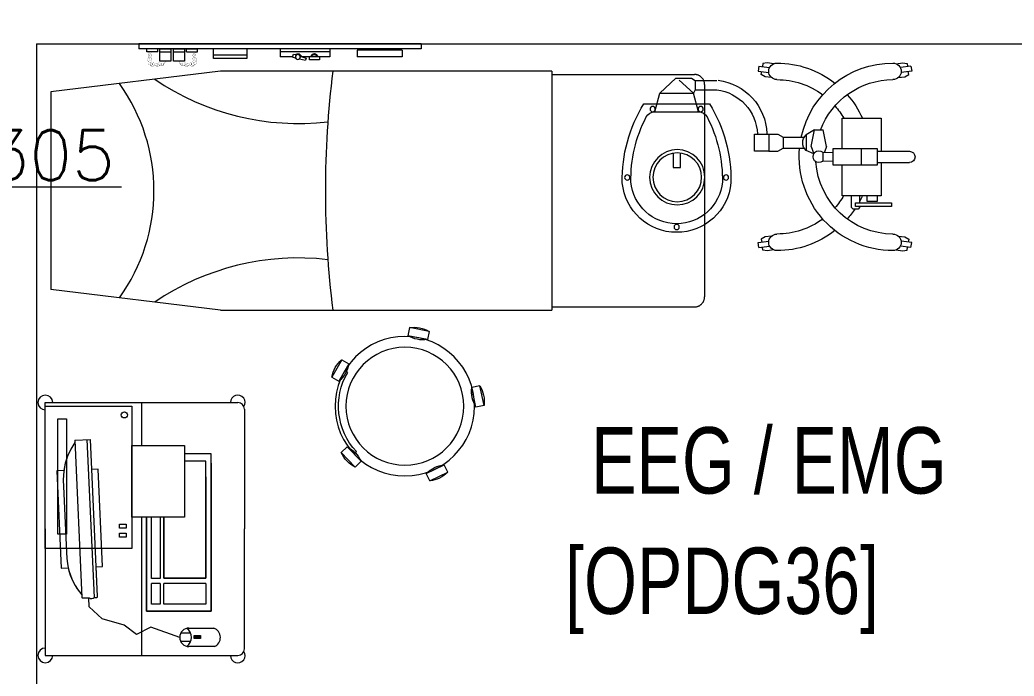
# Model space of a CAD drawing. Header units: millimetres. Extents: x -2143172 to 5255, y -610845 to 279739.
# Drawn here: x -1136529 to -1133534, y -586273 to -584296 of the extents above; entities that cross this region are included whole.
import ezdxf

# ---------------------------------------------------------------- set-up
doc = ezdxf.new("R2010")
doc.units = ezdxf.units.MM
doc.header["$LTSCALE"] = 30
doc.linetypes.add('HIDDEN', pattern=[9.525, 6.35, -3.175])
doc.layers.get('0').update_dxf_attribs({"lineweight": 5})
doc.layers.get('Defpoints').update_dxf_attribs({"lineweight": 5})
for name, color, linetype, lineweight in [('72_EGR_BASE_TEXT', 7, 'Continuous', 5), ('dims.', 152, 'Continuous', 5), ('LOADING', 163, 'Continuous', 5), ('Walls', 32, 'Continuous', 5)]:
    doc.layers.add(name, color=color, linetype=linetype, lineweight=lineweight)
doc.styles.add('SIMPLEX', font='SIMPLEX.shx', dxfattribs={"height": 150})
doc.styles.add('X3G_ENTITY_2587E2', font='swisscl.ttf', dxfattribs={"height": 200})
doc.styles.add('X3G_ENTITY_258862', font='swisscl.ttf', dxfattribs={"height": 200})
doc.dimstyles.new('Buk', dxfattribs={"dimtxt": 150, "dimasz": 50, "dimexe": 20, "dimexo": 25, "dimgap": 20, "dimtad": 1, "dimdec": 0, "dimrnd": 5, "dimdsep": 46, "dimtxsty": 'SIMPLEX', "dimcen": 0, "dimdle": 20, "dimclrd": 256, "dimclre": 256, "dimclrt": 256, "dimadec": 0, "dimazin": 0, "dimtfac": 0.0075, "dimtdec": 0, "dimtmove": 1, "dimatfit": 2, "dimldrblk": 'ARCHTICK', "dimfxl": 1, "dimtolj": 1, "dimtzin": 0, "dimlwd": -1, "dimlwe": -1, "dimarcsym": 0})

# ---------------------------------------------------------------- blocks, each defined once
blk = doc.blocks.new('*D494')
at = {"layer": 'Defpoints', "color": 0, "transparency": 16777216}
for p in [(-1136883.9, -584368.1), (-1136579, -584368.1), (-1136579, -584524)]:
    blk.add_point(p, dxfattribs=at)
at = {"layer": 'dims.', "linetype": 'Continuous', "transparency": 16777216}
for p, q in [((-1136883.9, -584393.1), (-1136883.9, -584544)), ((-1136579, -584393.1), (-1136579, -584544))]:
    blk.add_line(p, q, dxfattribs=at)
at = {"layer": 'dims.', "transparency": 16777216}
for p, q in [((-1136833.9, -584524), (-1136629, -584524)), ((-1136731.4, -584524), (-1136648.9, -584799)), ((-1136648.9, -584799), (-1136223.2, -584799))]:
    blk.add_line(p, q, dxfattribs=at)
for points in [[(-1136833.9, -584515.6), (-1136833.9, -584532.3), (-1136883.9, -584524)], [(-1136629, -584515.6), (-1136629, -584532.3), (-1136579, -584524)]]:
    blk.add_solid(points, dxfattribs=at)
at = {"layer": 'dims.', "transparency": 16777216, "insert": (-1136436.1, -584704), "char_height": 150, "attachment_point": 5, "style": 'SIMPLEX'}
blk.add_mtext('\\A1;305', dxfattribs=at)
blk = doc.blocks.new('_ArchTick')
at = {"color": 0, "linetype": 'ByBlock', "const_width": 0.15}
blk.add_lwpolyline([(-0.5, -0.5), (0.5, 0.5)], dxfattribs=at)
blk = doc.blocks.new('ME19011A-P')
for p, q in [((-0.425, 0), (0.425, 0)), ((-0.425, 0), (-0.425, -0.015)), ((0.425, 0), (0.425, -0.015)), ((-0.425, -0.015), (0.425, -0.015)), ((-0.3675, -0.0198), (-0.2325, -0.0198)), ((-0.3675, -0.0198), (-0.3675, -0.0399)), ((-0.36, -0.015), (-0.36, -0.0198)), ((-0.24, -0.015), (-0.24, -0.0198)), ((-0.2325, -0.0198), (-0.2325, -0.0399)), ((-0.15, -0.015), (-0.15, -0.04)), ((-0.15, -0.025), (0, -0.025)), ((0, -0.015), (0, -0.04)), ((0.1, -0.015), (0.1, -0.045)), ((0.2, -0.045), (0.2, -0.015)), ((0.2818, -0.015), (0.2484, -0.015)), ((0.2484, -0.0243), (0.2484, -0.015)), ((0.2818, -0.0243), (0.2484, -0.0243)), ((0.2818, -0.0243), (0.2818, -0.015)), ((0.3211, -0.015), (0.2877, -0.015)), ((0.2877, -0.015), (0.2877, -0.0531)), ((0.3211, -0.0243), (0.2877, -0.0243)), ((0.3211, -0.0531), (0.3211, -0.015)), ((0.3623, -0.015), (0.3289, -0.015)), ((0.3289, -0.015), (0.3289, -0.0531)), ((0.3623, -0.0243), (0.3289, -0.0243)), ((0.3623, -0.0531), (0.3623, -0.015)), ((0.3682, -0.0243), (0.3682, -0.015)), ((0.3682, -0.015), (0.4016, -0.015)), ((0.3682, -0.0243), (0.4016, -0.0243)), ((0.4016, -0.0243), (0.4016, -0.015)), ((-0.3675, -0.0399), (-0.2325, -0.0399)), ((-0.15, -0.04), (-0.1187, -0.04)), ((-0.0887, -0.04), (-0.0637, -0.04)), ((-0.0606, -0.0371), (-0.0787, -0.0432)), ((-0.0787, -0.0432), (-0.077, -0.0497)), ((-0.0582, -0.046), (-0.077, -0.0497)), ((-0.0402, -0.0312), (-0.0496, -0.0337)), ((-0.047, -0.0434), (-0.0376, -0.0409)), ((-0.0376, -0.0409), (-0.0402, -0.0312)), ((-0.0379, -0.04), (0, -0.04)), ((0.1, -0.035), (0.2, -0.035)), ((0.1, -0.045), (0.2, -0.045)), ((0.2877, -0.0531), (0.3211, -0.0531)), ((0.3289, -0.0531), (0.3623, -0.0531))]:
    blk.add_line(p, q)
at = {"color": 8, "const_width": 0.000601}
for points in [[(0.3044, -0.0531, -0.184574), (0.2977, -0.0636, -1.44364), (0.2961, -0.0581, -0.837915), (0.2969, -0.0664, -0.30536), (0.2839, -0.062, -1.584726), (0.2894, -0.0609, -0.253153), (0.2827, -0.0684, -0.874198), (0.2775, -0.0585, -0.915253), (0.2791, -0.0658, -0.223821), (0.2683, -0.0644, -1.703343), (0.272, -0.0597, -0.588962), (0.2621, -0.068, -0.717795), (0.2625, -0.0581, -0.983104), (0.2645, -0.0644, -0.326362), (0.2534, -0.0609, -0.758716), (0.2609, -0.0514, -0.906186), (0.2593, -0.0565, -0.189488), (0.2526, -0.0522, -0.7948), (0.2613, -0.0423, -1.223996), (0.2574, -0.047, -0.072149), (0.2534, -0.0403, -0.645886), (0.2609, -0.0324, -1.366917), (0.2574, -0.0371, -0.078415), (0.2542, -0.0308, -0.723006), (0.2613, -0.0256, -1.105484), (0.2582, -0.0292, -0.221197), (0.2566, -0.0243, -0.221197)], [(0.3456, -0.0531, 0.184574), (0.3523, -0.0636, 1.44364), (0.3539, -0.0581, 0.837915), (0.3531, -0.0664, 0.30536), (0.3661, -0.062, 1.584726), (0.3606, -0.0609, 0.253153), (0.3673, -0.0684, 0.874198), (0.3725, -0.0585, 0.915253), (0.3709, -0.0658, 0.223821), (0.3817, -0.0644, 1.703343), (0.378, -0.0597, 0.588962), (0.3879, -0.068, 0.717795), (0.3875, -0.0581, 0.983104), (0.3855, -0.0644, 0.326362), (0.3966, -0.0609, 0.758716), (0.3891, -0.0514, 0.906186), (0.3907, -0.0565, 0.189488), (0.3974, -0.0522, 0.7948), (0.3887, -0.0423, 1.223996), (0.3926, -0.047, 0.072149), (0.3966, -0.0403, 0.645886), (0.3891, -0.0324, 1.366917), (0.3926, -0.0371, 0.078415), (0.3958, -0.0308, 0.723006), (0.3887, -0.0256, 1.105484), (0.3918, -0.0292, 0.221197), (0.3934, -0.0243, 0.221197)]]:
    blk.add_lwpolyline(points, format="xyb", dxfattribs=at)
blk.add_lwpolyline([(-0.1187, -0.0482), (-0.0887, -0.0482), (-0.0887, -0.0382), (-0.1187, -0.0382)], close=True)
blk.add_circle((-0.0537, -0.04), 0.0075)
for centre, radius, start, end in [((-0.1037, -0.04), 0.01, 10.4593, 169.5407), ((-0.1037, -0.04), 0.0075, 14.0075, 165.9925), ((-0.0537, -0.04), 0.01, 45, 180)]:
    blk.add_arc(centre, radius, start, end)
blk = doc.blocks.new('M.44.57.64')
at = {"layer": 'LOADING', "xscale": 1000.000000000002, "yscale": 1000.000000000002, "zscale": 1000.000000000002, "rotation": 225.9999036123427}
blk.add_blockref('ME19011A-P', (-80806.9, 16720.7), dxfattribs=at)
blk = doc.blocks.new('HF13902-P')
at = {"color": 8, "linetype": 'HIDDEN'}
for p, q in [((-0.35, -0.6824), (-0.35, -1.1124)), ((0.35, -0.6824), (0.35, -1.1124)), ((0.32, -1.1424), (-0.32, -1.1424))]:
    blk.add_line(p, q, dxfattribs=at)
at = {"linetype": 'Continuous'}
for points in [[(0.36, -0.5224), (0.36, -0.5224), (0.36, -0.5224), (0.36, -0.5224), (0.36, -0.5224), (0.36, -0.5224), (0.36, -0.5224), (0.36, -0.5224), (0.36, -0.5224), (0.36, -0.5224), (0.36, -0.5224), (0.36, -0.5224), (0.36, -0.5224), (0.36, -0.5224), (0.36, -0.5224), (0.36, -0.5224), (0.36, -0.5224), (0.36, -0.5224), (0.36, -0.5224), (0.36, -0.5224), (0.36, -0.5224), (0.36, -0.5224), (0.36, -0.5224), (0.36, -0.5224), (0.36, -0.5224), (0.36, -0.5224), (0.36, -0.5224), (0.36, -0.5224), (0.36, -0.5224), (0.36, -0.5224), (0.36, -0.5224), (0.36, -0.5224), (0.36, -0.5224), (0.36, -0.5224), (0.36, -0.5224), (0.36, -0.5224), (0.36, -0.5224), (0.36, -0.5224), (0.36, -0.5224), (0.36, -0.5224), (0.36, -0.5224), (0.36, -0.5224), (0.36, -0.5224), (0.36, -0.5224), (0.36, -0.5224), (0.36, -0.5224), (0.36, -0.5224), (0.36, -0.5224), (0.36, -0.5224), (0.36, -0.5224), (0.36, -0.5224), (0.36, -0.5224), (0.36, -0.5224), (0.36, -0.5224), (0.36, -0.5224), (0.36, -0.5224), (0.36, -0.5224), (0.36, -0.5224), (0.36, -0.5224), (0.36, -0.5224), (0.36, -0.5224), (0.36, -0.5224), (0.36, -0.5224), (0.36, -0.5224), (0.36, -0.5224), (0.36, -0.5224), (0.36, -0.5224), (0.36, -0.5224), (0.36, -0.5224), (0.36, -0.5224), (0.36, -0.5224), (0.36, -0.5224), (0.36, -0.5224), (0.36, -0.5224), (0.36, -0.5224), (0.36, -0.5224), (0.36, -0.5224), (0.36, -0.5224), (0.36, -0.5224), (0.36, -0.5224), (0.36, -0.5224), (0.36, -0.5224), (0.36, -0.5224), (0.36, -0.5224), (0.36, -0.5224), (0.36, -0.5224), (0.36, -0.5224), (0.36, -0.5224), (0.36, -0.5224), (0.36, -0.5224), (0.36, -0.5224), (0.36, -0.5224), (0.36, -0.5224), (0.36, -0.5224), (0.36, -0.5224), (0.36, -0.5224), (0.36, -0.5224), (0.36, -0.5224), (0.36, -0.5224), (0.36, -0.5224), (0.36, -0.5224), (0.36, -0.5224), (0.36, -0.5224), (0.36, -0.5224), (0.36, -0.5224), (0.36, -0.5224), (0.36, -0.5224), (0.36, -0.5224), (0.36, -0.5224), (0.36, -0.5224), (0.36, -0.5224), (0.36, -0.5224), (0.36, -0.5224), (0.36, -0.5224), (0.36, -0.5224), (0.36, -0.5224), (0.36, -0.5224), (0.36, -0.5224), (0.36, -0.5224), (0.36, -0.5224), (0.36, -0.5224), (0.36, -0.5224), (0.36, -0.5224), (0.36, -0.5224), (0.36, -0.5224), (0.36, -0.5224), (0.36, -0.5224), (0.36, -0.5224), (0.36, -0.5224), (0.36, -0.5224), (0.36, -0.5224), (0.36, -0.5224), (0.36, -0.5224), (0.36, -0.5224), (0.36, -0.5224), (0.36, -0.5224), (0.36, -0.5224), (0.36, -0.5224), (0.36, -0.5224), (0.36, -0.5224), (0.36, -0.5224), (0.36, -0.5224), (0.36, -0.5224), (0.36, -0.5224), (0.36, -0.5224), (0.36, -0.5224), (0.36, -0.5224), (0.36, -0.5224), (0.36, -0.5224), (0.36, -0.5224), (0.36, -0.5224), (0.36, -0.5224), (0.36, -0.5224), (0.36, -0.5224), (0.36, -0.5224), (0.36, -0.5224), (0.36, -0.5224), (0.36, -0.5224), (0.36, -0.5224), (0.36, -0.5224), (0.36, -0.5224), (0.36, -0.5224), (0.36, -0.5224), (0.36, -0.5224), (0.36, -0.5224), (0.36, -0.5224), (0.36, -0.5224), (0.36, -0.5224), (0.36, -0.5224), (0.36, -0.5224), (0.36, -0.5224), (0.36, -0.5224), (0.36, -0.5224), (0.36, -0.5224), (0.36, -0.5224), (0.36, -0.5224), (0.36, -0.5224), (0.36, -0.5224), (0.36, -0.5224), (0.36, -0.5224), (0.36, -0.5224), (0.36, -0.5224), (0.36, -0.5224), (0.36, -0.5224), (0.36, -0.5224), (0.36, -0.5224), (0.36, -0.5224), (0.36, -0.5224), (0.36, -0.5224), (0.36, -0.5224), (0.36, -0.5224), (0.36, -0.5224), (0.36, -0.5224), (0.36, -0.5224), (0.36, -0.5224), (0.36, -0.5224), (0.36, -0.5224), (0.36, -0.5224), (0.36, -0.5224), (0.36, -0.5224), (0.36, -0.5224), (0.36, -0.5224), (0.36, -0.5224), (0.36, -0.5224), (0.36, -0.5224), (0.36, -0.5224), (0.36, -0.5224), (0.36, -0.5224), (0.36, -0.5224), (0.36, -0.5224), (0.36, -0.5224), (0.36, -0.5224), (0.36, -0.5224), (0.36, -0.5224), (0.36, -0.5224), (0.36, -0.5224), (0.36, -0.5224), (0.36, -0.5224), (0.36, -0.5224)], [(0.36, -0.5224), (0.36, -0.5224), (0.36, -0.5224), (0.36, -0.5224), (0.36, -0.5224), (0.36, -0.5224), (0.36, -0.5224), (0.36, -0.5224), (0.36, -0.5224), (0.36, -0.5224), (0.36, -0.5224), (0.36, -0.5224), (0.36, -0.5224), (0.36, -0.5224), (0.36, -0.5224), (0.36, -0.5224), (0.36, -0.5224), (0.36, -0.5224), (0.36, -0.5224), (0.36, -0.5224), (0.36, -0.5224), (0.36, -0.5224), (0.36, -0.5224), (0.36, -0.5224), (0.36, -0.5224), (0.36, -0.5224), (0.36, -0.5224), (0.36, -0.5224), (0.36, -0.5224), (0.36, -0.5224), (0.36, -0.5224), (0.36, -0.5224), (0.36, -0.5224), (0.36, -0.5224), (0.36, -0.5224), (0.36, -0.5224), (0.36, -0.5224), (0.36, -0.5224), (0.36, -0.5224), (0.36, -0.5224), (0.36, -0.5224), (0.36, -0.5224), (0.36, -0.5224), (0.36, -0.5224), (0.36, -0.5224), (0.36, -0.5224), (0.36, -0.5224), (0.36, -0.5224), (0.36, -0.5224), (0.36, -0.5224), (0.36, -0.5224), (0.36, -0.5224), (0.36, -0.5224), (0.36, -0.5224), (0.36, -0.5224), (0.36, -0.5224), (0.36, -0.5224), (0.36, -0.5224), (0.36, -0.5224), (0.36, -0.5224), (0.36, -0.5224), (0.36, -0.5224), (0.36, -0.5224), (0.36, -0.5224), (0.36, -0.5224), (0.36, -0.5224), (0.36, -0.5224), (0.36, -0.5224), (0.36, -0.5224), (0.36, -0.5224), (0.36, -0.5224), (0.36, -0.5224), (0.36, -0.5224), (0.36, -0.5224), (0.36, -0.5224), (0.36, -0.5224), (0.36, -0.5224), (0.36, -0.5224), (0.36, -0.5224), (0.36, -0.5224), (0.36, -0.5224), (0.36, -0.5224), (0.36, -0.5224), (0.36, -0.5224), (0.36, -0.5224), (0.36, -0.5224), (0.36, -0.5224), (0.36, -0.5224), (0.36, -0.5224), (0.36, -0.5224), (0.36, -0.5224), (0.36, -0.5224), (0.36, -0.5224), (0.36, -0.5224), (0.36, -0.5224), (0.36, -0.5224), (0.36, -0.5224), (0.36, -0.5224), (0.36, -0.5224), (0.36, -0.5224), (0.36, -0.5224), (0.36, -0.5224), (0.36, -0.5224), (0.36, -0.5224), (0.36, -0.5224), (0.36, -0.5224), (0.36, -0.5224), (0.36, -0.5224), (0.36, -0.5224), (0.36, -0.5224), (0.36, -0.5224), (0.36, -0.5224), (0.36, -0.5224), (0.36, -0.5224), (0.36, -0.5224), (0.36, -0.5224), (0.36, -0.5224), (0.36, -0.5224), (0.36, -0.5224), (0.36, -0.5224), (0.36, -0.5224), (0.36, -0.5224), (0.36, -0.5224), (0.36, -0.5224), (0.36, -0.5224), (0.36, -0.5224), (0.36, -0.5224), (0.36, -0.5224), (0.36, -0.5224), (0.36, -0.5224), (0.36, -0.5224), (0.36, -0.5224), (0.36, -0.5224), (0.36, -0.5224), (0.36, -0.5224), (0.36, -0.5224), (0.36, -0.5224), (0.36, -0.5224), (0.36, -0.5224), (0.36, -0.5224), (0.36, -0.5224), (0.36, -0.5224), (0.36, -0.5224), (0.36, -0.5224), (0.36, -0.5224), (0.36, -0.5224), (0.36, -0.5224), (0.36, -0.5224), (0.36, -0.5224), (0.36, -0.5224), (0.36, -0.5224), (0.36, -0.5224), (0.36, -0.5224), (0.36, -0.5224), (0.36, -0.5224), (0.36, -0.5224), (0.36, -0.5224), (0.36, -0.5224), (0.36, -0.5224), (0.36, -0.5224), (0.36, -0.5224), (0.36, -0.5224), (0.36, -0.5224), (0.36, -0.5224), (0.36, -0.5224), (0.36, -0.5224), (0.36, -0.5224), (0.36, -0.5224), (0.36, -0.5224), (0.36, -0.5224), (0.36, -0.5224), (0.36, -0.5224), (0.36, -0.5224), (0.36, -0.5224), (0.36, -0.5224), (0.36, -0.5224), (0.36, -0.5224), (0.36, -0.5224), (0.36, -0.5224), (0.36, -0.5224), (0.36, -0.5224), (0.36, -0.5224), (0.36, -0.5224), (0.36, -0.5224), (0.36, -0.5224), (0.36, -0.5224), (0.36, -0.5224), (0.36, -0.5224), (0.36, -0.5224), (0.36, -0.5224), (0.36, -0.5224), (0.36, -0.5224), (0.36, -0.5224), (0.36, -0.5224), (0.36, -0.5224), (0.36, -0.5224), (0.36, -0.5224), (0.36, -0.5224), (0.36, -0.5224), (0.36, -0.5224), (0.36, -0.5224), (0.36, -0.5224), (0.36, -0.5224), (0.36, -0.5224), (0.36, -0.5224), (0.36, -0.5224), (0.36, -0.5224), (0.36, -0.5224), (0.36, -0.5224), (0.36, -0.5224), (0.36, -0.5224), (0.36, -0.5224), (0.36, -0.5224), (0.36, -0.5224)], [(0.36, -0.5224), (0.36, -0.5224), (0.36, -0.5224), (0.36, -0.5224), (0.36, -0.5224), (0.36, -0.5224), (0.36, -0.5224), (0.36, -0.5224), (0.36, -0.5224), (0.36, -0.5224), (0.36, -0.5224), (0.36, -0.5224), (0.36, -0.5224), (0.36, -0.5224), (0.36, -0.5224), (0.36, -0.5224), (0.36, -0.5224), (0.36, -0.5224), (0.36, -0.5224), (0.36, -0.5224), (0.36, -0.5224), (0.36, -0.5224), (0.36, -0.5224), (0.36, -0.5224), (0.36, -0.5224), (0.36, -0.5224), (0.36, -0.5224), (0.36, -0.5224), (0.36, -0.5224), (0.36, -0.5224), (0.36, -0.5224), (0.36, -0.5224), (0.36, -0.5224), (0.36, -0.5224), (0.36, -0.5224), (0.36, -0.5224), (0.36, -0.5224), (0.36, -0.5224), (0.36, -0.5224), (0.36, -0.5224), (0.36, -0.5224), (0.36, -0.5224), (0.36, -0.5224), (0.36, -0.5224), (0.36, -0.5224), (0.36, -0.5224), (0.36, -0.5224), (0.36, -0.5224), (0.36, -0.5224), (0.36, -0.5224), (0.36, -0.5224), (0.36, -0.5224), (0.36, -0.5224), (0.36, -0.5224), (0.36, -0.5224), (0.36, -0.5224), (0.36, -0.5224), (0.36, -0.5224), (0.36, -0.5224), (0.36, -0.5224), (0.36, -0.5224), (0.36, -0.5224), (0.36, -0.5224), (0.36, -0.5224), (0.36, -0.5224), (0.36, -0.5224), (0.36, -0.5224), (0.36, -0.5224), (0.36, -0.5224), (0.36, -0.5224), (0.36, -0.5224), (0.36, -0.5224), (0.36, -0.5224), (0.36, -0.5224), (0.36, -0.5224), (0.36, -0.5224), (0.36, -0.5224), (0.36, -0.5224), (0.36, -0.5224), (0.36, -0.5224), (0.36, -0.5224), (0.36, -0.5224), (0.36, -0.5224), (0.36, -0.5224), (0.36, -0.5224), (0.36, -0.5224), (0.36, -0.5224), (0.36, -0.5224), (0.36, -0.5224), (0.36, -0.5224), (0.36, -0.5224), (0.36, -0.5224), (0.36, -0.5224), (0.36, -0.5224), (0.36, -0.5224), (0.36, -0.5224), (0.36, -0.5224), (0.36, -0.5224), (0.36, -0.5224), (0.36, -0.5224), (0.36, -0.5224), (0.36, -0.5224), (0.36, -0.5224), (0.36, -0.5224), (0.36, -0.5224), (0.36, -0.5224), (0.36, -0.5224), (0.36, -0.5224), (0.36, -0.5224), (0.36, -0.5224), (0.36, -0.5224), (0.36, -0.5224), (0.36, -0.5224), (0.36, -0.5224), (0.36, -0.5224), (0.36, -0.5224), (0.36, -0.5224), (0.36, -0.5224), (0.36, -0.5224), (0.36, -0.5224), (0.36, -0.5224), (0.36, -0.5224), (0.36, -0.5224), (0.36, -0.5224), (0.36, -0.5224), (0.36, -0.5224), (0.36, -0.5224), (0.36, -0.5224), (0.36, -0.5224), (0.36, -0.5224), (0.36, -0.5224), (0.36, -0.5224), (0.36, -0.5224), (0.36, -0.5224), (0.36, -0.5224), (0.36, -0.5224), (0.36, -0.5224), (0.36, -0.5224), (0.36, -0.5224), (0.36, -0.5224), (0.36, -0.5224), (0.36, -0.5224), (0.36, -0.5224), (0.36, -0.5224), (0.36, -0.5224), (0.36, -0.5224), (0.36, -0.5224), (0.36, -0.5224), (0.36, -0.5224), (0.36, -0.5224), (0.36, -0.5224), (0.36, -0.5224), (0.36, -0.5224), (0.36, -0.5224), (0.36, -0.5224), (0.36, -0.5224), (0.36, -0.5224), (0.36, -0.5224), (0.36, -0.5224), (0.36, -0.5224), (0.36, -0.5224), (0.36, -0.5224), (0.36, -0.5224), (0.36, -0.5224), (0.36, -0.5224), (0.36, -0.5224), (0.36, -0.5224), (0.36, -0.5224), (0.36, -0.5224), (0.36, -0.5224), (0.36, -0.5224), (0.36, -0.5224), (0.36, -0.5224), (0.36, -0.5224), (0.36, -0.5224), (0.36, -0.5224), (0.36, -0.5224), (0.36, -0.5224), (0.36, -0.5224), (0.36, -0.5224), (0.36, -0.5224), (0.36, -0.5224), (0.36, -0.5224), (0.36, -0.5224), (0.36, -0.5224), (0.36, -0.5224), (0.36, -0.5224), (0.36, -0.5224), (0.36, -0.5224), (0.36, -0.5224), (0.36, -0.5224), (0.36, -0.5224), (0.36, -0.5224), (0.36, -0.5224), (0.36, -0.5224), (0.36, -0.5224), (0.36, -0.5224), (0.36, -0.5224), (0.36, -0.5224), (0.36, -0.5224), (0.36, -0.5224), (0.36, -0.5224), (0.36, -0.5224), (0.36, -0.5224), (0.36, -0.5224), (0.36, -0.5224), (0.36, -0.5224), (0.36, -0.5224), (0.36, -0.5224), (0.36, -0.5224), (0.36, -0.5224), (0.36, -0.5224), (0.36, -0.5224), (0.36, -0.5224), (0.36, -0.5224), (0.36, -0.5224), (0.36, -0.5224), (0.36, -0.5224), (0.36, -0.5224), (0.36, -0.5224), (0.36, -0.5224), (0.36, -0.5224), (0.36, -0.5224), (0.36, -0.5224), (0.36, -0.5224), (0.36, -0.5224), (0.36, -0.5224), (0.36, -0.5224), (0.36, -0.5224), (0.36, -0.5224), (0.36, -0.5224), (0.36, -0.5224), (0.36, -0.5224), (0.36, -0.5224), (0.36, -0.5224), (0.36, -0.5224), (0.36, -0.5224), (0.36, -0.5224), (0.36, -0.5224), (0.36, -0.5224), (0.36, -0.5224), (0.36, -0.5224), (0.36, -0.5224), (0.36, -0.5224), (0.36, -0.5224), (0.36, -0.5224), (0.36, -0.5224), (0.36, -0.5224), (0.36, -0.5224), (0.36, -0.5224), (0.36, -0.5224), (0.36, -0.5224), (0.36, -0.5224), (0.36, -0.5224), (0.36, -0.5224), (0.36, -0.5224), (0.36, -0.5224), (0.36, -0.5224), (0.36, -0.5224), (0.36, -0.5224), (0.36, -0.5224), (0.36, -0.5224), (0.36, -0.5224), (0.36, -0.5224), (0.36, -0.5224), (0.36, -0.5224), (0.36, -0.5224), (0.36, -0.5224), (0.36, -0.5224), (0.36, -0.5224), (0.36, -0.5224), (0.36, -0.5224), (0.36, -0.5224), (0.36, -0.5224), (0.36, -0.5224), (0.36, -0.5224), (0.36, -0.5224)]]:
    blk.add_lwpolyline(points, close=True, dxfattribs=at)
for points in [[(0.36, -0.5224), (0.36, -0.5224), (0.36, -0.5224), (0.36, -0.5224), (0.36, -0.5224), (0.36, -0.5224), (0.36, -0.5224), (0.36, -0.5224)], [(0.36, -0.5224), (0.36, -0.5224), (0.36, -0.5224), (0.36, -0.5224), (0.36, -0.5224), (0.36, -0.5224), (0.36, -0.5224), (0.36, -0.5224), (0.36, -0.5224), (0.36, -0.5224), (0.36, -0.5224), (0.36, -0.5224), (0.36, -0.5224), (0.36, -0.5224), (0.36, -0.5224), (0.36, -0.5224), (0.36, -0.5224), (0.36, -0.5224), (0.36, -0.5224), (0.36, -0.5224), (0.36, -0.5224), (0.36, -0.5224), (0.36, -0.5224), (0.36, -0.5224), (0.36, -0.5224), (0.36, -0.5224), (0.36, -0.5224), (0.36, -0.5224), (0.36, -0.5224), (0.36, -0.5224), (0.36, -0.5224), (0.36, -0.5224), (0.36, -0.5224), (0.36, -0.5224), (0.36, -0.5224), (0.36, -0.5224), (0.36, -0.5224), (0.36, -0.5224), (0.36, -0.5224), (0.36, -0.5224), (0.36, -0.5224), (0.36, -0.5224), (0.36, -0.5224), (0.36, -0.5224), (0.36, -0.5224), (0.36, -0.5224), (0.36, -0.5224), (0.36, -0.5224), (0.36, -0.5224), (0.36, -0.5224), (0.36, -0.5224), (0.36, -0.5224), (0.36, -0.5224), (0.36, -0.5224), (0.36, -0.5224), (0.36, -0.5224), (0.36, -0.5224), (0.36, -0.5224), (0.36, -0.5224), (0.36, -0.5224), (0.36, -0.5224), (0.36, -0.5224), (0.36, -0.5224), (0.36, -0.5224), (0.36, -0.5224), (0.36, -0.5224), (0.36, -0.5224), (0.36, -0.5224), (0.36, -0.5224), (0.36, -0.5224), (0.36, -0.5224), (0.36, -0.5224), (0.36, -0.5224), (0.36, -0.5224), (0.36, -0.5224), (0.36, -0.5224), (0.36, -0.5224), (0.36, -0.5224), (0.36, -0.5224), (0.36, -0.5224), (0.36, -0.5224), (0.36, -0.5224), (0.36, -0.5224), (0.36, -0.5224), (0.36, -0.5224), (0.36, -0.5224), (0.36, -0.5224), (0.36, -0.5224), (0.36, -0.5224), (0.36, -0.5224), (0.36, -0.5224), (0.36, -0.5224), (0.36, -0.5224), (0.36, -0.5224), (0.36, -0.5224), (0.36, -0.5224), (0.36, -0.5224), (0.36, -0.5224), (0.36, -0.5224), (0.36, -0.5224), (0.36, -0.5224), (0.36, -0.5224), (0.36, -0.5224), (0.36, -0.5224), (0.36, -0.5224), (0.36, -0.5224), (0.36, -0.5224), (0.36, -0.5224), (0.36, -0.5224), (0.36, -0.5224), (0.36, -0.5224)], [(0.36, -0.5224), (0.36, -0.5224), (0.36, -0.5224), (0.36, -0.5224), (0.36, -0.5224), (0.36, -0.5224), (0.36, -0.5224), (0.36, -0.5224), (0.36, -0.5224), (0.36, -0.5224), (0.36, -0.5224), (0.36, -0.5224), (0.36, -0.5224), (0.36, -0.5224), (0.36, -0.5224), (0.36, -0.5224), (0.36, -0.5224)], [(0.36, -0.5224), (0.36, -0.5224), (0.36, -0.5224), (0.36, -0.5224), (0.36, -0.5224), (0.36, -0.5224), (0.36, -0.5224)], [(0.36, -0.5224), (0.36, -0.5224), (0.36, -0.5224), (0.36, -0.5224), (0.36, -0.5224), (0.36, -0.5224), (0.36, -0.5224), (0.36, -0.5224), (0.36, -0.5224), (0.36, -0.5224), (0.36, -0.5224), (0.36, -0.5224)], [(0.36, -0.5224), (0.36, -0.5224), (0.36, -0.5224), (0.36, -0.5224), (0.36, -0.5224), (0.36, -0.5224), (0.36, -0.5224), (0.36, -0.5224), (0.36, -0.5224), (0.36, -0.5224), (0.36, -0.5224), (0.36, -0.5224), (0.36, -0.5224), (0.36, -0.5224), (0.36, -0.5224), (0.36, -0.5224), (0.36, -0.5224), (0.36, -0.5224), (0.36, -0.5224), (0.36, -0.5224), (0.36, -0.5224), (0.36, -0.5224), (0.36, -0.5224), (0.36, -0.5224), (0.36, -0.5224), (0.36, -0.5224), (0.36, -0.5224), (0.36, -0.5224), (0.36, -0.5224), (0.36, -0.5224), (0.36, -0.5224), (0.36, -0.5224), (0.36, -0.5224), (0.36, -0.5224), (0.36, -0.5224), (0.36, -0.5224), (0.36, -0.5224), (0.36, -0.5224), (0.36, -0.5224), (0.36, -0.5224), (0.36, -0.5224), (0.36, -0.5224), (0.36, -0.5224), (0.36, -0.5224), (0.36, -0.5224), (0.36, -0.5224), (0.36, -0.5224), (0.36, -0.5224), (0.36, -0.5224), (0.36, -0.5224), (0.36, -0.5224), (0.36, -0.5224), (0.36, -0.5224), (0.36, -0.5224), (0.36, -0.5224), (0.36, -0.5224), (0.36, -0.5224), (0.36, -0.5224), (0.36, -0.5224), (0.36, -0.5224), (0.36, -0.5224), (0.36, -0.5224), (0.36, -0.5224), (0.36, -0.5224), (0.36, -0.5224), (0.36, -0.5224), (0.36, -0.5224), (0.36, -0.5224), (0.36, -0.5224), (0.36, -0.5224), (0.36, -0.5224), (0.36, -0.5224), (0.36, -0.5224), (0.36, -0.5224), (0.36, -0.5224), (0.36, -0.5224), (0.36, -0.5224), (0.36, -0.5224), (0.36, -0.5224), (0.36, -0.5224), (0.36, -0.5224), (0.36, -0.5224), (0.36, -0.5224), (0.36, -0.5224), (0.36, -0.5224), (0.36, -0.5224), (0.36, -0.5224), (0.36, -0.5224), (0.36, -0.5224)], [(0.36, -0.5224), (0.36, -0.5224), (0.36, -0.5224), (0.36, -0.5224), (0.36, -0.5224), (0.36, -0.5224), (0.36, -0.5224), (0.36, -0.5224), (0.36, -0.5224), (0.36, -0.5224)], [(0.36, -0.5224), (0.36, -0.5224), (0.36, -0.5224), (0.36, -0.5224), (0.36, -0.5224), (0.36, -0.5224), (0.36, -0.5224), (0.36, -0.5224), (0.36, -0.5224), (0.36, -0.5224)], [(0.36, -0.5224), (0.36, -0.5224), (0.36, -0.5224), (0.36, -0.5224), (0.36, -0.5224), (0.36, -0.5224), (0.36, -0.5224), (0.36, -0.5224), (0.36, -0.5224), (0.36, -0.5224), (0.36, -0.5224), (0.36, -0.5224), (0.36, -0.5224), (0.36, -0.5224), (0.36, -0.5224)], [(0.36, -0.5224), (0.36, -0.5224), (0.36, -0.5224), (0.36, -0.5224), (0.36, -0.5224), (0.36, -0.5224), (0.36, -0.5224), (0.36, -0.5224), (0.36, -0.5224), (0.36, -0.5224)], [(0.36, -0.5224), (0.36, -0.5224), (0.36, -0.5224), (0.36, -0.5224), (0.36, -0.5224), (0.36, -0.5224), (0.36, -0.5224)], [(0.36, -0.5224), (0.36, -0.5224), (0.36, -0.5224), (0.36, -0.5224), (0.36, -0.5224), (0.36, -0.5224), (0.36, -0.5224), (0.36, -0.5224), (0.36, -0.5224), (0.36, -0.5224)], [(0.36, -0.5224), (0.36, -0.5224), (0.36, -0.5224), (0.36, -0.5224), (0.36, -0.5224), (0.36, -0.5224), (0.36, -0.5224), (0.36, -0.5224), (0.36, -0.5224), (0.36, -0.5224), (0.36, -0.5224), (0.36, -0.5224), (0.36, -0.5224), (0.36, -0.5224), (0.36, -0.5224), (0.36, -0.5224), (0.36, -0.5224), (0.36, -0.5224)], [(0.36, -0.5224), (0.36, -0.5224), (0.36, -0.5224), (0.36, -0.5224), (0.36, -0.5224), (0.36, -0.5224), (0.36, -0.5224), (0.36, -0.5224), (0.36, -0.5224)]]:
    blk.add_lwpolyline(points, dxfattribs=at)
blk.add_circle((0.36, -0.5224), 0.000000101)
at = {"color": 8}
for centre, radius, start, end in [((0, 1.0679), 0.5515, 234.1788, 305.8212), ((-0.9704, 0.0819), 0.7679, 353.3222, 34.2669), ((0.9704, 0.0819), 0.7679, 145.7331, 186.6778), ((0, -2.9071), 2.9071, 82.8865, 97.1135)]:
    blk.add_arc(centre, radius, start, end, dxfattribs=at)
at = {"color": 8, "linetype": 'HIDDEN'}
for centre, start, end in [((-0.32, -1.1124), 180, 270), ((0.32, -1.1124), 270, 0)]:
    blk.add_arc(centre, 0.03, start, end, dxfattribs=at)
at = {"layer": 'LOADING'}
for p, q in [((-0.36, 0.3161), (-0.2975, 0.8276)), ((0.2975, 0.8276), (-0.2975, 0.8276)), ((0.36, 0.3161), (0.2975, 0.8276)), ((-0.36, 0.3161), (-0.36, -0.6824)), ((0.36, -0.6824), (0.36, 0.3161)), ((0.36, -0.6824), (-0.36, -0.6824))]:
    blk.add_line(p, q, dxfattribs=at)
blk = doc.blocks.new('mobile light')
at = {"layer": 'LOADING'}
for p, q in [((1882.58, -498.29), (1882.35, -499.8)), ((1882.35, -499.8), (1885.55, -500.28)), ((1882.58, -498.29), (1885.78, -498.78)), ((1883.28, -500.85), (1883.42, -499.96)), ((1883.78, -497.56), (1883.65, -498.45)), ((1885.1, -497.29), (1883.78, -497.56)), ((1887.04, -497.59), (1885.1, -497.29)), ((1923.94, -497.59), (1925.88, -497.29)), ((1928.41, -498.29), (1925.2, -498.78)), ((1928.63, -499.8), (1925.43, -500.28)), ((1925.88, -497.29), (1927.2, -497.56)), ((1927.2, -497.56), (1927.33, -498.45)), ((1927.7, -500.85), (1927.56, -499.96)), ((1928.41, -498.29), (1928.63, -499.8)), ((1884.47, -501.5), (1883.28, -500.85)), ((1886.4, -501.79), (1884.47, -501.5)), ((1924.58, -501.79), (1926.52, -501.5)), ((1926.52, -501.5), (1927.7, -500.85)), ((1947.59, -502.62), (1941.09, -502.62)), ((1948.76, -501.94), (1947.59, -502.62)), ((1947.59, -502.62), (1947.59, -505.45)), ((1948.15, -506.5), (1952.41, -502.55)), ((1953.47, -501.94), (1948.76, -501.94)), ((1958.23, -506.5), (1953.47, -501.94)), ((1947.59, -505.45), (1941.09, -505.45)), ((1947.59, -505.45), (1948.15, -506.5)), ((1946.6, -512.08), (1948.15, -506.5)), ((1958.23, -506.5), (1948.15, -506.5)), ((1959.78, -512.08), (1958.23, -506.5)), ((1963.08, -509.67), (1943.3, -509.67)), ((1959.78, -512.08), (1946.6, -512.08)), ((1908.01, -522.53), (1909, -517.55)), ((1911.69, -517.55), (1909, -517.55)), ((1912.69, -522.53), (1911.69, -517.55)), ((1911.69, -517.55), (1914.17, -518.99)), ((1914.17, -518.99), (1914.17, -523.77)), ((1921.08, -519.69), (1914.74, -519.69)), ((1922.73, -518.8), (1921.08, -519.69)), ((1921.08, -519.69), (1921.08, -523.01)), ((1921.08, -519.69), (1921.08, -523.01)), ((1925.38, -518.8), (1922.73, -518.8)), ((1892.68, -523.97), (1883.05, -523.97)), ((1892.68, -528.06), (1892.68, -523.24)), ((1892.68, -523.24), (1906.16, -523.24)), ((1897.5, -528.06), (1897.5, -523.24)), ((1906.16, -523.24), (1906.16, -528.06)), ((1908.01, -522.53), (1908.62, -524.28)), ((1912.69, -522.53), (1911.9, -524.78)), ((1911.9, -524.78), (1914.17, -523.77)), ((1921.08, -523.01), (1914.77, -523.01)), ((1922.73, -523.93), (1921.08, -523.04)), ((1925.38, -523.93), (1922.73, -523.93)), ((1909.15, -524.25), (1906.16, -524.32)), ((1909.15, -526.94), (1906.16, -526.87)), ((1909.15, -524.25), (1909.15, -526.94)), ((1892.68, -527.34), (1883.05, -527.34)), ((1906.16, -528.06), (1892.68, -528.06)), ((1882.35, -551.47), (1885.55, -550.99)), ((1884.47, -549.77), (1883.28, -550.42)), ((1883.28, -550.42), (1883.42, -551.31)), ((1886.4, -549.48), (1884.47, -549.77)), ((1924.58, -549.48), (1926.52, -549.77)), ((1928.63, -551.47), (1925.43, -550.99)), ((1926.52, -549.77), (1927.7, -550.42)), ((1927.7, -550.42), (1927.56, -551.31)), ((1882.58, -552.98), (1882.35, -551.47)), ((1882.58, -552.98), (1885.78, -552.5)), ((1883.78, -553.71), (1883.65, -552.82)), ((1885.1, -553.98), (1883.78, -553.71)), ((1887.04, -553.69), (1885.1, -553.98)), ((1923.94, -553.69), (1925.88, -553.98)), ((1928.41, -552.98), (1925.2, -552.5)), ((1925.88, -553.98), (1927.2, -553.71)), ((1927.2, -553.71), (1927.33, -552.82)), ((1928.41, -552.98), (1928.63, -551.47))]:
    blk.add_line(p, q, dxfattribs=at)
for points in [[(1903.33, -523.24), (1903.33, -514.02), (1891.61, -514.02), (1891.61, -523.97)], [(1954.27, -524.55), (1954.27, -528.82), (1952.05, -528.82), (1952.05, -524.5)], [(1891.61, -527.34), (1891.61, -537.34), (1903.33, -537.34), (1903.33, -528.06)], [(1892.74, -537.34), (1892.74, -539.04), (1895.76, -539.04), (1895.76, -537.34)], [(1898.05, -537.34), (1898.05, -539.5)], [(1898.05, -540.63), (1898.05, -540.87), (1898.53, -541.35), (1900.02, -541.35), (1900.5, -540.87), (1900.5, -537.34)]]:
    blk.add_lwpolyline(points, dxfattribs=at)
for points in [[(1929.78, -518.8), (1925.38, -518.8), (1925.38, -523.93), (1929.78, -523.93)], [(1899.3, -539.5), (1888.5, -539.5), (1888.5, -540.63), (1899.3, -540.63)]]:
    blk.add_lwpolyline(points, close=True, dxfattribs=at)
for centre, radius in [((1945.96, -511.25), 0.793), ((1960.42, -511.25), 0.793), ((1953.01, -531.79), 8.32), ((1953.01, -531.79), 7.35), ((1938.31, -531.85), 0.793), ((1968.07, -531.85), 0.793), ((1953.19, -546.77), 0.793)]:
    blk.add_circle(centre, radius, dxfattribs=at)
for centre, radius, start, end in [((1888.02, -499.89), 2.5, 90, 270), ((1888.02, -525.64), 28.25, 12.1463, 90), ((1922.96, -525.64), 28.25, 90, 128.2073), ((1922.96, -499.89), 2.5, 270, 90), ((1888.02, -525.64), 23.25, 20.3387, 90), ((1922.96, -525.64), 23.25, 90, 126.3743), ((1942.82, -519.31), 16.86, 97.1293, 177.6115), ((1942.82, -519.31), 13.97, 97.1293, 177.6115), ((1922.96, -525.64), 28.25, 138.4974, 155.7305), ((1922.96, -525.64), 23.25, 138.7224, 150.0382), ((1980.13, -532.49), 43.32, 148.2167, 181.2501), ((1946.6, -514.96), 2.89, 90, 152.4092), ((1959.78, -514.96), 2.89, 27.5908, 90), ((1926.25, -532.49), 43.32, 358.7499, 31.7833), ((1980.13, -532.49), 40.72, 152.4092, 181.2501), ((1926.25, -532.49), 40.72, 358.7499, 27.5908), ((1911.94, -521.38), 3.27, 313.0112, 46.9888), ((1883.05, -525.65), 1.68, 90, 270), ((1888.02, -525.64), 28.25, 270, 5.3386), ((1910.32, -525.6), 1.78, 229.0673, 130.9327), ((1888.02, -525.64), 23.25, 270, 356.3184), ((1953.19, -531.93), 13.84, 185.2361, 354.7639), ((1953.19, -531.93), 16.44, 185.2361, 354.7639), ((1922.96, -525.64), 28.25, 204.483, 208.105), ((1922.96, -525.64), 23.25, 210.2349, 221.2776), ((1922.96, -525.64), 28.25, 213.7985, 221.5026), ((1922.96, -525.64), 23.25, 233.6257, 270), ((1922.96, -525.64), 28.25, 231.7927, 270), ((1888.02, -551.39), 2.5, 90, 270), ((1922.96, -551.39), 2.5, 270, 90)]:
    blk.add_arc(centre, radius, start, end, dxfattribs=at)
blk = doc.blocks.new('M.168.61.15')
at = {"layer": 'LOADING'}
for p, q in [((-10248.8, 19911.8), (-10248.8, 20292.7)), ((-10248.8, 20292.7), (-9668.8, 20292.7)), ((-9958.8, 20292.7), (-9958.8, 20163.4)), ((-9648.8, 20272.7), (-9648.8, 19911.8)), ((-10160.3, 20179.3), (-10113, 20181.5)), ((-10160.3, 20179.3), (-10138.7, 19705.9)), ((-10101.1, 19705.1), (-10123, 20181)), ((-10091.3, 19708), (-10113, 20181.7)), ((-10108.9, 20091.4), (-10113, 20181.7)), ((-9749.5, 20110), (-9749.5, 19664.7)), ((-9749.5, 19664.7), (-9749.5, 20110)), ((-10193.1, 20087.5), (-10214.1, 20086.6)), ((-10193.1, 20087.5), (-10214.1, 20086.6)), ((-10214.1, 20086.6), (-10200.8, 19793.4)), ((-10214.1, 20086.6), (-10200.8, 19793.4)), ((-10089.4, 20092.2), (-10108.9, 20091.4)), ((-10089.4, 20092.2), (-10108.9, 20091.4)), ((-10076.1, 19799.1), (-10089.4, 20092.2)), ((-10076.1, 19799.1), (-10089.4, 20092.2)), ((-10193.8, 20040.3), (-10184.8, 19841.3)), ((-9765.1, 20069.2), (-9765.1, 19763.5)), ((-9958.8, 19947.3), (-9958.8, 19530.9)), ((-9944, 19664.7), (-9944, 19947.3)), ((-9944, 19947.3), (-9944, 19664.7)), ((-9902.4, 19947.3), (-9902.4, 19762.4)), ((-9892, 19763.5), (-9892, 19947.3)), ((-10248.8, 19911.8), (-10248.8, 19530.9)), ((-9648.8, 19550.9), (-9648.8, 19911.8)), ((-10200.8, 19793.4), (-10179.8, 19794.3)), ((-10200.8, 19793.4), (-10179.9, 19794.3)), ((-10095.5, 19798.2), (-10076.1, 19799.1)), ((-10095.5, 19798.2), (-10076.1, 19799.1)), ((-10091.3, 19708), (-10095.5, 19798.2)), ((-9928.4, 19685.5), (-9928.4, 19747.9)), ((-9902.4, 19747.9), (-9928.4, 19747.9)), ((-9902.4, 19747.9), (-9902.4, 19685.5)), ((-9765.1, 19763.5), (-9892, 19763.5)), ((-9765.1, 19747.9), (-9892, 19747.9)), ((-9892, 19685.5), (-9892, 19747.9)), ((-9765.1, 19747.9), (-9765.1, 19685.5)), ((-10139, 19713.2), (-10138.7, 19705.9)), ((-10136.6, 19704), (-10116.2, 19704.2)), ((-10136.6, 19704), (-10116.2, 19704.2)), ((-10116.9, 19677.7), (-10117.2, 19704.2)), ((-10101.1, 19705.1), (-10093.2, 19705.8)), ((-10101.1, 19705.1), (-10093.2, 19705.8)), ((-9902.4, 19685.5), (-9928.4, 19685.5)), ((-9765.1, 19685.5), (-9892, 19685.5)), ((-10077.1, 19641.4), (-10116.9, 19677.7)), ((-9749.5, 19664.7), (-9944, 19664.7)), ((-9944, 19664.7), (-9749.5, 19664.7)), ((-10011.5, 19622.3), (-10077.1, 19641.4)), ((-9974.3, 19593.8), (-10011.5, 19622.3)), ((-9931.1, 19616.3), (-9974.3, 19593.8)), ((-9844, 19585.4), (-9931.1, 19616.3)), ((-9811, 19597.7), (-9841.1, 19597.7)), ((-9811, 19573), (-9841.1, 19573)), ((-10248.8, 19530.9), (-9668.8, 19530.9))]:
    blk.add_line(p, q, dxfattribs=at)
for points in [[(-9988.6, 20281.4), (-9988.6, 19853.1), (-10248.8, 19853.1), (-10248.8, 20281.4)], [(-10184.6, 20243.5), (-10184.6, 19896.1), (-10210.9, 19896.1), (-10210.9, 20243.5)], [(-9829.3, 20163.4), (-9829.3, 19947.3), (-9988.6, 19947.3), (-9988.6, 20163.4)], [(-10004.9, 19926), (-10004.9, 19914.5), (-10025, 19914.5), (-10025, 19926)], [(-10004.9, 19898.7), (-10004.9, 19887.3), (-10025, 19887.3), (-10025, 19898.7)], [(-9780.9, 19591), (-9780.9, 19581.8), (-9800.5, 19581.8), (-9800.5, 19591)], [(-9783.4, 19588.5), (-9783.4, 19584.3), (-9798, 19584.3), (-9798, 19588.5)]]:
    blk.add_lwpolyline(points, close=True, dxfattribs=at)
for points in [[(-9944, 19947.3), (-9944, 19664.7), (-9749.5, 19664.7), (-9749.5, 20137.8), (-9829.3, 20137.8)], [(-9892, 19947.3), (-9892, 19763.5), (-9764.8, 19763.5), (-9764.8, 20116), (-9829.3, 20116)], [(-9902.4, 19947.3), (-9902.4, 19762.4), (-9928.4, 19762.4), (-9928.4, 19947.3)], [(-9816, 19613.4), (-9740.9, 19613.4)], [(-9721.3, 19585.4), (-9721.3, 19584.8)], [(-9739.5, 19557.4), (-9816, 19557.4)]]:
    blk.add_lwpolyline(points, dxfattribs=at)
blk.add_circle((-10010.6, 20255.2), 9.18, dxfattribs=at)
for centre, radius, start, end in [((-10248.8, 20292.7), 22.2, 0, 270), ((-9668.8, 20292.7), 22.2, 326.3067, 180), ((-9668.8, 20272.7), 20, 0, 90), ((-10002.1, 20061.1), 192.9, 144.9564, 186.199), ((-10002.1, 20061.1), 192.9, 144.9564, 172.1216), ((-9991.9, 19838), 192.9, 179.0011, 220.3267), ((-9991.9, 19838), 192.9, 193.0799, 220.3268), ((-10136.6, 19706), 2.08, 182.6241, 270.6241), ((-10136.6, 19706), 2.08, 182.6241, 270.6241), ((-10109.4, 19716.2), 13.8, 240.5606, 306.8112), ((-10109.4, 19716.2), 13.8, 240.5606, 306.8112), ((-10093.4, 19707.9), 2.08, 274.6241, 2.6239), ((-10093.4, 19707.9), 2.08, 274.6241, 2.6239), ((-9816, 19585.4), 28, 90, 270), ((-9841.6, 19585.4), 33, 304.6644, 55.3356), ((-9751.5, 19585.1), 30.2, 293.3421, 69.5419), ((-10248.8, 19530.9), 22.2, 90, 0), ((-9668.8, 19530.9), 22.2, 180, 33.6936), ((-9668.8, 19550.9), 20, 270, 0)]:
    blk.add_arc(centre, radius, start, end, dxfattribs=at)

msp = doc.modelspace()

# ---------------------------------------------------------------- linework, layer by layer
at = {"layer": 'LOADING', "extrusion": (-2.75759e-10, -1.16581e-09, -1)}
for p, q in [((-1135355, -585223.2, 0.1), (-1135359.8, -585247.7, 0.1)), ((-1135296.1, -585234.7, 0.1), (-1135355, -585223.2, 0.1)), ((-1135300.9, -585259.3, 0.1), (-1135359.8, -585247.7, 0.1)), ((-1135296.1, -585234.7, 0.1), (-1135300.9, -585259.3, 0.1)), ((-1135559.5, -585319.9, 0.1), (-1135589.3, -585372, 0.1)), ((-1135559.5, -585319.9, 0.1), (-1135537.8, -585332.3, 0.1)), ((-1135537.8, -585332.3, 0.1), (-1135567.6, -585384.4, 0.1)), ((-1135589.3, -585372, 0.1), (-1135567.6, -585384.4, 0.1)), ((-1135541.2, -585358.1, 0.1), (-1135549.8, -585353, 0.1)), ((-1135143, -585398.6, 0.1), (-1135167.4, -585403.8, 0.1)), ((-1135154.9, -585462.5, 0.1), (-1135167.4, -585403.8, 0.1)), ((-1135130.4, -585457.3, 0.1), (-1135143, -585398.6, 0.1)), ((-1135130.4, -585457.3, 0.1), (-1135154.9, -585462.5, 0.1)), ((-1135542.5, -585582.4, 0.1), (-1135560.6, -585599.6, 0.1)), ((-1135501.1, -585625.9, 0.1), (-1135542.5, -585582.4, 0.1)), ((-1135519.3, -585643.1, 0.1), (-1135560.6, -585599.6, 0.1)), ((-1135515, -585596.7, 0.1), (-1135522.3, -585603.5, 0.1)), ((-1135501.1, -585625.9, 0.1), (-1135519.3, -585643.1, 0.1)), ((-1135304.5, -585662.4, 0.1), (-1135250.5, -585636.3, 0.1)), ((-1135239.6, -585658.8, 0.1), (-1135250.5, -585636.3, 0.1)), ((-1135293.6, -585684.9, 0.1), (-1135304.5, -585662.4, 0.1)), ((-1135293.6, -585684.9, 0.1), (-1135239.6, -585658.8, 0.1))]:
    msp.add_line(p, q, dxfattribs=at)
for radius in [210, 177.5]:
    msp.add_circle((1135369.1, -585459.9, -0.1), radius, dxfattribs=at)
for centre, radius, start, end in [((1135342.4, -585314.8, -0.1), 92.5, 82.1819, 120.0312), ((1135313.5, -585167.6, -0.1), 92.5, 262.1819, 300.0312), ((1135498.5, -585389.4, -0.1), 92.5, 10.8573, 48.7066), ((1135628.7, -585314.9, -0.1), 92.5, 190.8573, 228.7066), ((1135369.1, -585459.9, -0.1), 200, 316.853, 30.615), ((1135075.6, -585414.9, -0.1), 92.5, 329.0275, 6.8768), ((1135222.3, -585446.2, -0.1), 92.5, 149.0275, 186.8768), ((1135585.2, -585664.4, -0.1), 92.5, 117.5282, 155.3775), ((1135476.5, -585561.1, -0.1), 92.5, 297.5282, 335.3775), ((1135239.4, -585728.1, -0.1), 92.5, 45.294, 83.1433), ((1135304.7, -585593, -0.1), 92.5, 225.294, 263.1433)]:
    msp.add_arc(centre, radius, start, end, dxfattribs=at)
at = {"layer": 'Walls'}
for q in [(-1136479, -588368.1, 0.1), (-1132944, -584368.1, 0.1)]:
    msp.add_line((-1136479, -584368.1, 0.1), q, dxfattribs=at)

# ---------------------------------------------------------------- block references
at = {"layer": 'LOADING', "xscale": -1, "rotation": 225.9999036123427}
msp.add_blockref('M.44.57.64', (-1091639.8, -514625.4, 0.1), dxfattribs=at)
at = {"layer": 'LOADING', "xscale": 1000, "yscale": 1000, "zscale": 1000, "rotation": 90.00000000000001}
msp.add_blockref('HF13902-P', (-1135608.6, -584810.9, 0.1), dxfattribs=at)
at = {"layer": 'LOADING', "xscale": -10, "yscale": 10, "zscale": 10}
msp.add_blockref('mobile light', (-1115018.4, -579452.5, 0.1), dxfattribs=at)
at = {"layer": 'LOADING'}
msp.add_blockref('M.168.61.15', (-1126203.6, -605741.4, 0.1), dxfattribs=at)

# ---------------------------------------------------------------- texts
at = {"layer": '72_EGR_BASE_TEXT', "char_height": 200, "attachment_point": 2}
for s, insert, style in [('EEG / EMG', (-1134272.2, -585523, 0.1), 'X3G_ENTITY_258862'), ('[OPDG36]', (-1134413.5, -585885.5, 0.1), 'X3G_ENTITY_2587E2')]:
    msp.add_mtext(s, dxfattribs=dict(at, insert=insert, style=style))

# ---------------------------------------------------------------- dimensions: what is measured, and where the dimension line sits
at = {"layer": 'dims.'}
dim = msp.add_linear_dim(base=(-1136579, -584524, 0.1), p1=(-1136883.9, -584368.1, 0.1), p2=(-1136579, -584368.1, 0.1), dimstyle='Buk', dxfattribs=at)
dim.commit()
dim.dimension.update_dxf_attribs({"geometry": '*D494', "text_midpoint": (-1136628.9, -584704, 0.1)})

doc.saveas('drawing.dxf')
